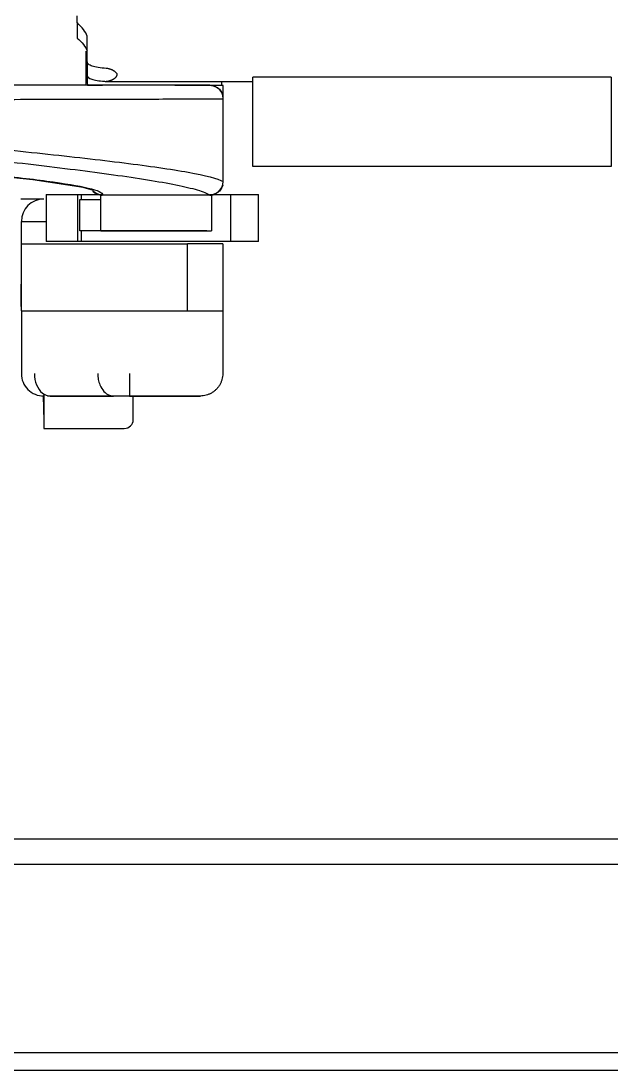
# Model space of a CAD drawing. Header units: metres. Extents: x -22.5 to 67.5, y 0 to 64.7.
# Drawn here: x 25.2387 to 25.3705, y 36.0395 to 36.2738 of the extents above; entities that cross this region are included whole.
import ezdxf

# ---------------------------------------------------------------- set-up
doc = ezdxf.new("R2010")
doc.units = ezdxf.units.M
doc.layers.add('XREF PB NEURO-ONCOLOGIA$0$EQUIPO', color=8, linetype='Continuous')

# ---------------------------------------------------------------- blocks, each defined once
blk = doc.blocks.new('*U744')
for p, q in [((-1026.04, -81.6), (-1026.04, -80.1)), ((-1026.04, -81.6), (-1026.04, -85.04)), ((-1023.77, -90.39), (-1023.77, -84.66)), ((-1024.03, -90.63), (-1024.04, -87.97)), ((-1024.01, -93.19), (-1024.03, -90.63)), ((-1023.77, -90.39), (-1023.77, -93.37)), ((-1024, -95.6), (-1024.01, -93.19)), ((-1036.37, -95.6), (-1056.55, -95.6)), ((-1018.34, -95.6), (-1036.37, -95.6)), ((-1023.75, -95.6), (-1020.38, -95.6)), ((-1019.73, -94.72), (-986.74, -94.72)), ((-1004.17, -95.6), (-1018.34, -95.6)), ((-996.38, -95.6), (-1004.17, -95.6)), ((-996.02, -95.62), (-1004.17, -95.62)), ((-996.38, -95.6), (-995.61, -95.7)), ((-993.41, -95.62), (-996.02, -95.62)), ((-995.32, -95.79), (-996.02, -95.62)), ((-995.61, -95.7), (-994.88, -96)), ((-994.68, -96.13), (-995.32, -95.79)), ((-994.88, -96), (-994.26, -96.48)), ((-993.41, -98.6), (-993.41, -95.62)), ((-986.74, -113.75), (-986.74, -93.75)), ((-906.74, -93.75), (-986.74, -93.75)), ((-906.74, -93.75), (-906.74, -113.75)), ((-994.14, -96.61), (-994.68, -96.13)), ((-994.26, -96.48), (-993.78, -97.1)), ((-993.73, -97.21), (-994.14, -96.61)), ((-993.78, -97.1), (-993.48, -97.82)), ((-993.47, -97.88), (-993.73, -97.21)), ((-993.38, -98.6), (-993.47, -97.88)), ((-993.38, -117.1), (-993.38, -98.6)), ((-1035.93, -116.69), (-1063.49, -113.98)), ((-906.74, -113.75), (-986.74, -113.75)), ((-1024.66, -118.43), (-1035.93, -116.69)), ((-993.46, -117.77), (-993.38, -117.1)), ((-1022.4, -119.08), (-1024.66, -118.43)), ((-1021.88, -119.7), (-1022.5, -119.22)), ((-1022.38, -119.09), (-1022.4, -119.08)), ((-1022.25, -119.45), (-1021.68, -119.8)), ((-995.08, -119.8), (-994.51, -119.45)), ((-994.26, -119.22), (-994.88, -119.7)), ((-994.51, -119.45), (-994.04, -118.97)), ((-993.78, -118.6), (-994.26, -119.22)), ((-994.04, -118.97), (-993.68, -118.4)), ((-993.48, -117.88), (-993.78, -118.6)), ((-993.68, -118.4), (-993.46, -117.77)), ((-1033.5, -121), (-1038.65, -121)), ((-1032.97, -120), (-1032.97, -130.5)), ((-1032.94, -120), (-1032.5, -120)), ((-1032.5, -120), (-1025.92, -120)), ((-1025.99, -120), (-1025.99, -130.5)), ((-1025.98, -120), (-1025.1, -120)), ((-1025.5, -121.1), (-1025.5, -128.1)), ((-1025.43, -121.1), (-1023.5, -121.1)), ((-1025.1, -120), (-1020.59, -120)), ((-1025.1, -120), (-1025.1, -121.1)), ((-1023.5, -121.1), (-1020.74, -121.1)), ((-1021.16, -120), (-1021.88, -119.7)), ((-1021.68, -119.8), (-1021.05, -120.02)), ((-1020.38, -120.1), (-1021.16, -120)), ((-1021.05, -120.02), (-1020.38, -120.1)), ((-1020.74, -123.98), (-1020.74, -120.1)), ((-1020.73, -120.14), (-1020.41, -120.14)), ((-1020.38, -120.1), (-996.38, -120.1)), ((-995.61, -120), (-996.38, -120.1)), ((-996.38, -120.1), (-995.71, -120.02)), ((-996.23, -120), (-991.68, -120)), ((-996.02, -120.1), (-996.02, -123.98)), ((-995.71, -120.02), (-995.08, -119.8)), ((-994.88, -119.7), (-995.61, -120)), ((-991.68, -120), (-985.67, -120)), ((-991.68, -130.5), (-991.68, -120)), ((-985.67, -120), (-985.54, -120)), ((-985.5, -130.5), (-985.5, -120)), ((-1020.74, -125.1), (-1020.74, -123.98)), ((-996.02, -123.98), (-996.02, -125.1)), ((-1038.5, -126), (-1032.94, -126)), ((-1038.5, -131), (-1038.5, -126)), ((-1038.5, -126), (-1032.94, -126)), ((-1020.74, -128), (-1020.74, -125.1)), ((-996.02, -125.1), (-996.02, -128.1)), ((-1023.5, -128.1), (-1025.43, -128.1)), ((-1025.1, -128.1), (-1025.1, -130.5)), ((-998.5, -128.1), (-1023.5, -128.1)), ((-1020.74, -128.1), (-996.02, -128.1)), ((-997.09, -128.1), (-998.5, -128.1)), ((-1038.5, -146), (-1038.5, -131)), ((-1038.5, -131), (-1001.4, -131)), ((-1032.5, -130.5), (-1032.94, -130.5)), ((-1025.92, -130.5), (-1032.5, -130.5)), ((-1025.1, -130.5), (-1025.98, -130.5)), ((-991.68, -130.5), (-1025.1, -130.5)), ((-993.5, -131), (-1001.4, -131)), ((-1001.4, -146), (-1001.4, -131)), ((-993.5, -131), (-993.5, -146)), ((-985.67, -130.5), (-991.68, -130.5)), ((-985.54, -130.5), (-985.67, -130.5)), ((-1038.59, -140), (-1038.59, -145)), ((-1038.5, -146), (-1038.5, -160)), ((-1035.57, -146), (-1021.43, -146)), ((-1014.36, -146), (-993.5, -146)), ((-1001.4, -146), (-993.5, -146)), ((-993.5, -146), (-993.5, -160)), ((-1014.36, -160), (-1014.36, -165)), ((-1033.5, -164.51), (-1033.5, -172.25)), ((-1017.89, -165), (-1032.04, -165)), ((-1032.04, -165), (-1017.89, -165)), ((-1032.04, -165), (-1017.89, -165)), ((-998.5, -165), (-1014.36, -165)), ((-1014.36, -165), (-998.5, -165)), ((-1014.36, -165), (-998.5, -165)), ((-1013.5, -170.25), (-1013.5, -165)), ((-1033.5, -172.25), (-1015.5, -172.25)), ((-599.17, -264), (-1136.74, -264)), ((-1145.61, -269.58), (-599.17, -269.58)), ((-599.17, -311.72), (-1234.37, -311.72)), ((-1247.57, -315.54), (-599.17, -315.54))]:
    blk.add_line(p, q)
for centre, radius, start, end in [((-1033.5, -126), 5, 90, 180), ((-1033.5, -160), 5, 180, 270), ((-1015.5, -170.25), 2, 270, 360)]:
    blk.add_arc(centre, radius, start, end)
for centre, major_axis, ratio, start_param, end_param in [((-1023.71, -24.95), (0, 71.02), 0.004879, 2.668806, 2.959837), ((-1023.73, -45.6), (0, 50.02), 0.004879, 2.959837, 3.141593), ((-993.73, -45.6), (0, 50.02), 0.004879, 2.959837, 3.141593), ((-1020.41, -117.14), (0, 3), 0.999988, 2.356194, 3.141593), ((-996.41, -117.14), (0, 3), 0.999988, 3.926991, 4.45059), ((-996.41, -117.14), (0, 3), 0.999988, 3.141593, 3.403392), ((-1032.04, -160), (0, 5), 0.707107, 1.570796, 2.617994), ((-1017.89, -160), (0, 5), 0.707107, 1.570796, 1.832596), ((-1017.89, -160), (0, 5), 0.707107, 1.832841, 2.094395), ((-1017.89, -160), (0, 5), 0.707107, 2.094937, 2.879548), ((-1032.04, -160), (0, 5), 0.707107, 2.618462, 3.141593), ((-1017.89, -160), (0, 5), 0.707107, 2.879793, 3.141593)]:
    blk.add_ellipse(centre, major_axis=major_axis, ratio=ratio, start_param=start_param, end_param=end_param)
for points in [[(-1023.77, -84.66), (-1023.96, -84.15), (-1024.53, -83.14), (-1025.47, -82.11), (-1026.04, -81.6)], [(-1026.04, -85.04), (-1025.47, -85.52), (-1024.53, -86.49), (-1023.96, -87.45), (-1023.77, -87.93)], [(-1019.52, -91.83), (-1020.19, -91.78), (-1021.38, -91.65), (-1022.75, -91.35), (-1023.58, -90.93), (-1023.76, -90.59), (-1023.77, -90.39)], [(-1038.5, -146), (-1038.5, -146), (-1037.98, -146), (-1036.5, -146), (-1035.57, -146)], [(-1021.43, -146), (-1020.5, -146), (-1018.28, -146), (-1015.68, -146), (-1014.36, -146)], [(-1032.04, -165), (-1032.27, -165), (-1032.48, -165), (-1032.66, -165)], [(-1014.36, -165), (-1015.01, -165), (-1016.32, -165), (-1017.43, -165), (-1017.89, -165)]]:
    blk.add_open_spline(points, degree=3)
for points, knots in [([(-1023.77, -93.37), (-1023.76, -93.72), (-1023.26, -94.16), (-1021.62, -94.53), (-1020.54, -94.66), (-1019.93, -94.71)], [-1, -1, -1, -1, -0.5, -0.25, 0, 0, 0, 0]), ([(-1019.93, -94.71), (-1019.82, -94.72), (-1019.61, -94.72), (-1019.35, -94.7), (-1019.13, -94.66), (-1018.96, -94.62), (-1018.8, -94.58), (-1018.63, -94.53), (-1018.47, -94.47), (-1018.3, -94.4), (-1018.14, -94.33), (-1017.98, -94.25), (-1017.82, -94.16), (-1017.65, -94.07), (-1017.49, -93.95), (-1017.36, -93.83), (-1017.26, -93.67), (-1017.16, -93.49), (-1017.1, -93.3), (-1017.09, -93.12), (-1017.15, -92.96), (-1017.28, -92.81), (-1017.44, -92.66), (-1017.58, -92.53), (-1017.73, -92.42), (-1017.88, -92.34), (-1018.05, -92.25), (-1018.21, -92.18), (-1018.38, -92.11), (-1018.54, -92.04), (-1018.71, -91.99), (-1018.93, -91.93), (-1019.2, -91.86), (-1019.42, -91.84), (-1019.52, -91.83)], [-1, -1, -1, -1, -0.944444, -0.888889, -0.861111, -0.833333, -0.805556, -0.777778, -0.75, -0.722222, -0.694444, -0.666667, -0.638889, -0.611111, -0.583333, -0.552083, -0.527778, -0.5, -0.472222, -0.444444, -0.416667, -0.388889, -0.361111, -0.329861, -0.305556, -0.277778, -0.25, -0.222222, -0.194444, -0.166667, -0.138889, -0.111111, -0.055556, 0, 0, 0, 0]), ([(-1054.1, -98.77), (-1047.13, -98.75), (-1036.86, -98.73), (-1024.15, -98.7), (-1015.4, -98.68), (-1007.56, -98.66), (-998.74, -98.63), (-994.59, -98.61), (-993.38, -98.6)], [-1, -1, -1, -1, -0.75, -0.625, -0.5, -0.375, -0.25, 0, 0, 0, 0]), ([(-1054.1, -108.77), (-1047.13, -109.46), (-1036.86, -110.5), (-1024.15, -111.89), (-1015.4, -112.93), (-1007.56, -113.98), (-998.74, -115.36), (-994.59, -116.41), (-993.38, -117.1)], [-1, -1, -1, -1, -0.75, -0.625, -0.5, -0.375, -0.25, 0, 0, 0, 0]), ([(-1055.86, -111.04), (-1048.97, -111.79), (-1038.84, -112.93), (-1026.36, -114.44), (-1017.78, -115.57), (-1010.12, -116.7), (-1003.69, -117.83), (-998.85, -118.97), (-996.95, -119.72), (-996.38, -120.1)], [-1, -1, -1, -1, -0.75, -0.625, -0.5, -0.375, -0.25, -0.125, 0, 0, 0, 0]), ([(-1046.32, -115.43), (-1041.25, -115.95), (-1032.07, -116.99), (-1024.15, -118.28), (-1020.83, -119.32), (-1020.33, -119.84), (-1020.38, -120.1)], [-0.75, -0.75, -0.75, -0.75, -0.5, -0.25, -0.125, 0, 0, 0, 0]), ([(-993.5, -160), (-993.5, -160.44), (-993.59, -161.09), (-993.87, -161.92), (-994.16, -162.51), (-994.46, -162.96), (-994.74, -163.3), (-995.04, -163.62), (-995.45, -163.98), (-995.9, -164.28), (-996.29, -164.49), (-996.68, -164.67), (-997.41, -164.91), (-998.06, -165), (-998.5, -165)], [0, 0, 0, 0, 0.166667, 0.25, 0.333333, 0.416667, 0.458333, 0.5, 0.583333, 0.666667, 0.708333, 0.75, 0.833333, 1, 1, 1, 1]), ([(-1033.69, -164.87), (-1033.65, -165.45), (-1033.57, -166.66), (-1033.52, -168.5), (-1033.5, -170.37), (-1033.5, -171.62), (-1033.5, -172.25)], [0.8842407, 0.8842407, 0.8842407, 0.8842407, 0.9117647, 0.9411765, 0.9705882, 1, 1, 1, 1])]:
    blk.add_open_spline(points, degree=3, knots=knots)
blk = doc.blocks.new('XREF PB NEURO-ONCOLOGIA')
at = {"layer": 'XREF PB NEURO-ONCOLOGIA$0$EQUIPO', "xscale": 0.0009999999999940395, "yscale": 0.0009999999999940395, "zscale": 0.0009999999999940395, "rotation": 270}
blk.add_blockref('*U744', (2.88167, 18.98617), dxfattribs=at)

msp = doc.modelspace()

# ---------------------------------------------------------------- block references
at = {"rotation": 90}
msp.add_blockref('XREF PB NEURO-ONCOLOGIA', (45.26344, 33.47338), dxfattribs=at)

doc.saveas('drawing.dxf')
